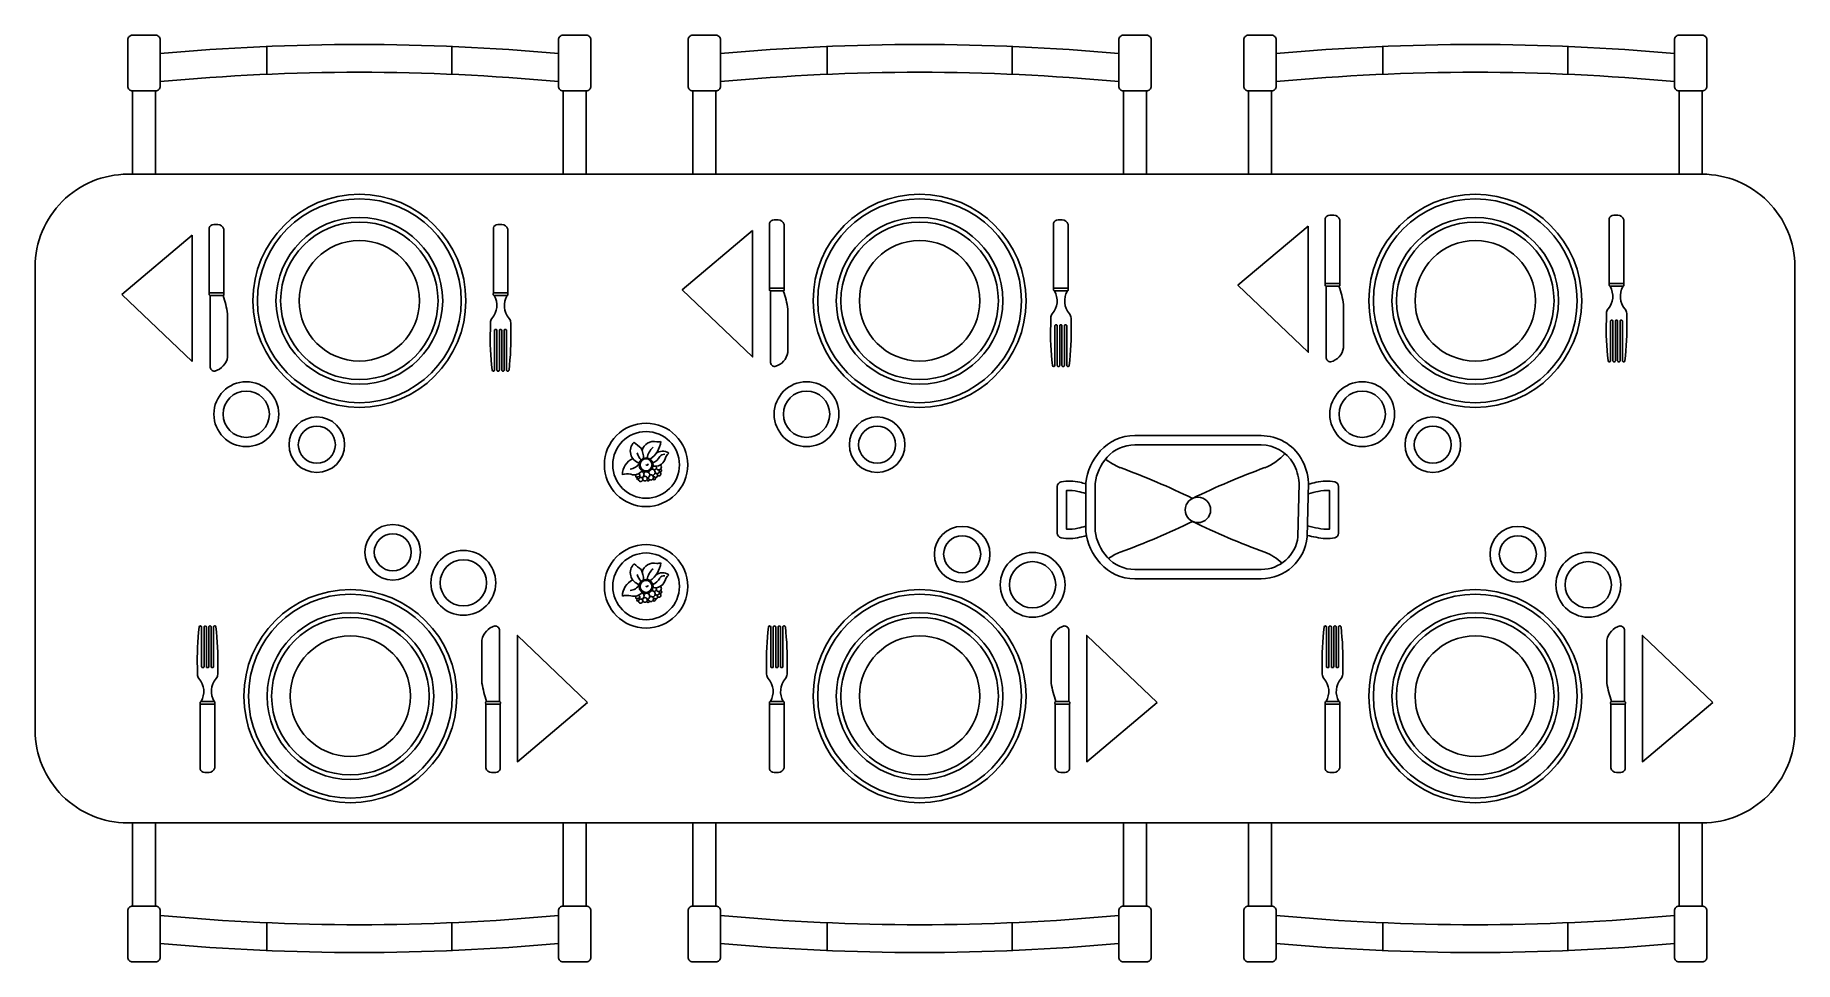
# Model space of a CAD drawing. Extents: x 2.16 to 4.06, y 3.6 to 4.6.
import ezdxf

# ---------------------------------------------------------------- set-up
doc = ezdxf.new("R2010")
doc.units = 0
doc.layers.get('0').update_dxf_attribs({"linetype": 'CONTINUOUS'})

msp = doc.modelspace()

# ---------------------------------------------------------------- linework, layer by layer
at = {"color": 0}
for p, q in [((2.4129, 4.5567), (2.4129, 4.5867)), ((2.6129, 4.5567), (2.6129, 4.5867)), ((3.0179, 4.5567), (3.0179, 4.5867)), ((3.2179, 4.5567), (3.2179, 4.5867)), ((3.6179, 4.5567), (3.6179, 4.5867)), ((3.8179, 4.5567), (3.8179, 4.5867)), ((2.2979, 4.5488), (2.2979, 4.5789)), ((2.7279, 4.5789), (2.7279, 4.5488)), ((2.9029, 4.5488), (2.9029, 4.5789)), ((3.3329, 4.5789), (3.3329, 4.5488)), ((3.5029, 4.5488), (3.5029, 4.5789)), ((3.9329, 4.5789), (3.9329, 4.5488)), ((2.2679, 4.5388), (2.2929, 4.5388)), ((2.7329, 4.5388), (2.7579, 4.5388)), ((2.8729, 4.5388), (2.8979, 4.5388)), ((3.3379, 4.5388), (3.3629, 4.5388)), ((3.4729, 4.5388), (3.4979, 4.5388)), ((3.9379, 4.5388), (3.9629, 4.5388)), ((2.2929, 4.4488), (2.2679, 4.4488)), ((2.7329, 4.4488), (2.2929, 4.4488)), ((2.7579, 4.4488), (2.7329, 4.4488)), ((2.8729, 4.4488), (2.7579, 4.4488)), ((2.8979, 4.4488), (2.8729, 4.4488)), ((3.3379, 4.4488), (2.8979, 4.4488)), ((3.3629, 4.4488), (3.3379, 4.4488)), ((3.4729, 4.4488), (3.3629, 4.4488)), ((3.4729, 4.4488), (3.3629, 4.4488)), ((3.4979, 4.4488), (3.4729, 4.4488)), ((3.9379, 4.4488), (3.4979, 4.4488)), ((3.9629, 4.4488), (3.9379, 4.4488)), ((2.3325, 4.3829), (2.2566, 4.3189)), ((2.3325, 4.2467), (2.3325, 4.3829)), ((2.2566, 4.3189), (2.3325, 4.2467)), ((2.3657, 4.3209), (2.3517, 4.3209)), ((2.3657, 4.3179), (2.3517, 4.3179)), ((2.6724, 4.3179), (2.6584, 4.3179)), ((2.9707, 4.3259), (2.9567, 4.3259)), ((2.9707, 4.3229), (2.9567, 4.3229)), ((3.2774, 4.3229), (3.2634, 4.3229)), ((3.5707, 4.3309), (3.5567, 4.3309)), ((3.5707, 4.3279), (3.5567, 4.3279)), ((3.8774, 4.3279), (3.8634, 4.3279)), ((3.4867, 4.1567), (3.3501, 4.1567)), ((3.3074, 4.1152), (3.3074, 4.0637)), ((3.5264, 4.0575), (3.5277, 4.1155)), ((3.3501, 4.0222), (3.4867, 4.0222)), ((2.356, 3.8798), (2.342, 3.8798)), ((2.6503, 3.8798), (2.6643, 3.8798)), ((2.9707, 3.8798), (2.9567, 3.8798)), ((3.265, 3.8798), (3.279, 3.8798)), ((3.5707, 3.8798), (3.5567, 3.8798)), ((3.865, 3.8798), (3.879, 3.8798)), ((2.2929, 3.7488), (2.2629, 3.7488)), ((2.7329, 3.7488), (2.2929, 3.7488)), ((2.7579, 3.7488), (2.7329, 3.7488)), ((2.7579, 3.7488), (2.8729, 3.7488)), ((2.8979, 3.7488), (2.8729, 3.7488)), ((3.3379, 3.7488), (2.8979, 3.7488)), ((3.3629, 3.7488), (3.3379, 3.7488)), ((3.3629, 3.7488), (3.4729, 3.7488)), ((3.4979, 3.7488), (3.4729, 3.7488)), ((3.9379, 3.7488), (3.4979, 3.7488)), ((3.9629, 3.7488), (3.9379, 3.7488)), ((2.2679, 3.6588), (2.2929, 3.6588)), ((2.2979, 3.6488), (2.2979, 3.6187)), ((2.7279, 3.6187), (2.7279, 3.6488)), ((2.7329, 3.6588), (2.7579, 3.6588)), ((2.8729, 3.6588), (2.8979, 3.6588)), ((2.9029, 3.6488), (2.9029, 3.6187)), ((3.3329, 3.6187), (3.3329, 3.6488)), ((3.3379, 3.6588), (3.3629, 3.6588)), ((3.4729, 3.6588), (3.4979, 3.6588)), ((3.5029, 3.6488), (3.5029, 3.6187)), ((3.9329, 3.6187), (3.9329, 3.6488)), ((3.9379, 3.6588), (3.9629, 3.6588)), ((2.4129, 3.641), (2.4129, 3.6109)), ((2.6129, 3.641), (2.6129, 3.6109)), ((3.0179, 3.641), (3.0179, 3.6109)), ((3.2179, 3.641), (3.2179, 3.6109)), ((3.6179, 3.641), (3.6179, 3.6109)), ((3.8179, 3.641), (3.8179, 3.6109))]:
    msp.add_line(p, q, dxfattribs=at)
for points in [[(2.2679, 4.4488), (2.2679, 4.5388, -0.414214), (2.2629, 4.5438), (2.2629, 4.5938, -0.414214), (2.2679, 4.5988), (2.2929, 4.5988, -0.414214), (2.2979, 4.5938), (2.2979, 4.5789, -0.045914), (2.7279, 4.5789), (2.7279, 4.5938, -0.414214), (2.7329, 4.5988), (2.7579, 4.5988, -0.414214), (2.7629, 4.5938), (2.7629, 4.5438, -0.414214), (2.7579, 4.5388), (2.7579, 4.4488)], [(2.8729, 4.4488), (2.8729, 4.5388, -0.414214), (2.8679, 4.5438), (2.8679, 4.5938, -0.414214), (2.8729, 4.5988), (2.8979, 4.5988, -0.414214), (2.9029, 4.5938), (2.9029, 4.5789, -0.045914), (3.3329, 4.5789), (3.3329, 4.5938, -0.414214), (3.3379, 4.5988), (3.3629, 4.5988, -0.414214), (3.3679, 4.5938), (3.3679, 4.5438, -0.414214), (3.3629, 4.5388), (3.3629, 4.4488)], [(3.4729, 4.4488), (3.4729, 4.5388, -0.414214), (3.4679, 4.5438), (3.4679, 4.5938, -0.414214), (3.4729, 4.5988), (3.4979, 4.5988, -0.414214), (3.5029, 4.5938), (3.5029, 4.5789, -0.045914), (3.9329, 4.5789), (3.9329, 4.5938, -0.414214), (3.9379, 4.5988), (3.9629, 4.5988, -0.414214), (3.9679, 4.5938), (3.9679, 4.5438, -0.414214), (3.9629, 4.5388), (3.9629, 4.4488)], [(2.2929, 4.4488), (2.2929, 4.5388, 0.414214), (2.2979, 4.5438), (2.2979, 4.5488, -0.046512), (2.7279, 4.5488), (2.7279, 4.5438, 0.414214), (2.7329, 4.5388), (2.7329, 4.4488)], [(2.8979, 4.4488), (2.8979, 4.5388, 0.414214), (2.9029, 4.5438), (2.9029, 4.5488, -0.046512), (3.3329, 4.5488), (3.3329, 4.5438, 0.414214), (3.3379, 4.5388), (3.3379, 4.4488)], [(3.4979, 4.4488), (3.4979, 4.5388, 0.414214), (3.5029, 4.5438), (3.5029, 4.5488, -0.046512), (3.9329, 4.5488), (3.9329, 4.5438, 0.414214), (3.9379, 4.5388), (3.9379, 4.4488)], [(2.2679, 4.4488), (2.2629, 4.4488, 0.414214), (2.1629, 4.3488), (2.1629, 3.8488, 0.414214), (2.2629, 3.7488), (2.2679, 3.7488)], [(3.9629, 3.7488, 0.414214), (4.0629, 3.8488), (4.0629, 4.3488, 0.414214), (3.9629, 4.4488, 0.414214)], [(2.3657, 4.3209, -0.236068), (2.3665, 4.3205), (2.3665, 4.3896, 0.343108), (2.3602, 4.3945), (2.3557, 4.3945, 0.333333), (2.3509, 4.3909), (2.3509, 4.3205, 0.162278), (2.3507, 4.3199), (2.3507, 4.3189, 0.414214), (2.3517, 4.3179)], [(2.6669, 4.3945), (2.6624, 4.3945, 0.333333), (2.6576, 4.3909), (2.6576, 4.3205, 0.162278), (2.6574, 4.3199), (2.6574, 4.3189, 0.414214), (2.6584, 4.3179, -0.321709)], [(2.6724, 4.3179, 0.414214), (2.6734, 4.3189), (2.6734, 4.3199, 0.162278), (2.6732, 4.3205), (2.6732, 4.3896, 0.343108), (2.6669, 4.3945)], [(2.9707, 4.3259, -0.236068), (2.9715, 4.3255), (2.9715, 4.3946, 0.343108), (2.9652, 4.3995), (2.9607, 4.3995, 0.333333), (2.9559, 4.3959), (2.9559, 4.3255, 0.162278), (2.9557, 4.3249), (2.9557, 4.3239, 0.414214), (2.9567, 4.3229)], [(3.2719, 4.3995), (3.2674, 4.3995, 0.333333), (3.2626, 4.3959), (3.2626, 4.3255, 0.162278), (3.2624, 4.3249), (3.2624, 4.3239, 0.414214), (3.2634, 4.3229, -0.321709)], [(3.2774, 4.3229, 0.414214), (3.2784, 4.3239), (3.2784, 4.3249, 0.162278), (3.2782, 4.3255), (3.2782, 4.3946, 0.343108), (3.2719, 4.3995)], [(3.5707, 4.3309, -0.236068), (3.5715, 4.3305), (3.5715, 4.3996, 0.343108), (3.5652, 4.4045), (3.5607, 4.4045, 0.333333), (3.5559, 4.4009), (3.5559, 4.3305, 0.162278), (3.5557, 4.3299), (3.5557, 4.3289, 0.414214), (3.5567, 4.3279)], [(3.8719, 4.4045), (3.8674, 4.4045, 0.333333), (3.8626, 4.4009), (3.8626, 4.3305, 0.162278), (3.8624, 4.3299), (3.8624, 4.3289, 0.414214), (3.8634, 4.3279, -0.321709)], [(3.8774, 4.3279, 0.414214), (3.8784, 4.3289), (3.8784, 4.3299, 0.162278), (3.8782, 4.3305), (3.8782, 4.3996, 0.343108), (3.8719, 4.4045)], [(2.3517, 4.3209, 0.236068), (2.3509, 4.3205)], [(2.3517, 4.3179), (2.3517, 4.2413, 0.414214), (2.3567, 4.2363, 0.289049), (2.3707, 4.2515, 0.045213), (2.3707, 4.2516), (2.3707, 4.2981, 0.04083), (2.3657, 4.3179, 0.414214)], [(2.3657, 4.3179, 0.414214), (2.3667, 4.3189), (2.3667, 4.3199, 0.162278), (2.3665, 4.3205)], [(2.6584, 4.3179, -0.321709), (2.6561, 4.2931, 0.180586), (2.6544, 4.2885), (2.6544, 4.2813, 0.036122), (2.6562, 4.2376, 0.381085), (2.6577, 4.2363), (2.6574, 4.2363, 0.414214), (2.6589, 4.2378), (2.6589, 4.2803, -0.414214), (2.6599, 4.2813), (2.6605, 4.2813, -0.414214), (2.6615, 4.2803), (2.6615, 4.2375, 0.414214), (2.6627, 4.2363), (2.6629, 4.2363, 0.414214), (2.6641, 4.2375), (2.6641, 4.2803, -0.414214), (2.6651, 4.2813), (2.6656, 4.2813, -0.414214), (2.6666, 4.2803), (2.6666, 4.2375, 0.414214), (2.6678, 4.2363), (2.668, 4.2363, 0.414214), (2.6692, 4.2375), (2.6692, 4.2803, -0.414214), (2.6702, 4.2813), (2.6708, 4.2813, -0.414214), (2.6718, 4.2803), (2.6718, 4.2375, 0.414214), (2.673, 4.2363), (2.6733, 4.2363, 0.380831), (2.6745, 4.2374, 0.036343), (2.6764, 4.2813), (2.6764, 4.2885, 0.180586), (2.6747, 4.2931, -0.321709), (2.6724, 4.3179, 0.414214)], [(2.6732, 4.3205, 0.236068), (2.6724, 4.3209), (2.6584, 4.3209, 0.236068), (2.6576, 4.3205)], [(2.9567, 4.3259, 0.236068), (2.9559, 4.3255)], [(2.9567, 4.3229), (2.9567, 4.2463, 0.414214), (2.9617, 4.2413, 0.289049), (2.9757, 4.2565, 0.045213), (2.9757, 4.2566), (2.9757, 4.3031, 0.04083), (2.9707, 4.3229, 0.414214)], [(2.9707, 4.3229, 0.414214), (2.9717, 4.3239), (2.9717, 4.3249, 0.162278), (2.9715, 4.3255)], [(3.2634, 4.3229, -0.321709), (3.2611, 4.2981, 0.180586), (3.2594, 4.2935), (3.2594, 4.2863, 0.036122), (3.2612, 4.2426, 0.381085), (3.2627, 4.2413), (3.2624, 4.2413, 0.414214), (3.2639, 4.2428), (3.2639, 4.2853, -0.414214), (3.2649, 4.2863), (3.2655, 4.2863, -0.414214), (3.2665, 4.2853), (3.2665, 4.2425, 0.414214), (3.2677, 4.2413), (3.2679, 4.2413, 0.414214), (3.2691, 4.2425), (3.2691, 4.2853, -0.414214), (3.2701, 4.2863), (3.2706, 4.2863, -0.414214), (3.2716, 4.2853), (3.2716, 4.2425, 0.414214), (3.2728, 4.2413), (3.273, 4.2413, 0.414214), (3.2742, 4.2425), (3.2742, 4.2853, -0.414214), (3.2752, 4.2863), (3.2758, 4.2863, -0.414214), (3.2768, 4.2853), (3.2768, 4.2425, 0.414214), (3.278, 4.2413), (3.2783, 4.2413, 0.380831), (3.2795, 4.2424, 0.036343), (3.2814, 4.2863), (3.2814, 4.2935, 0.180586), (3.2797, 4.2981, -0.321709), (3.2774, 4.3229, 0.414214)], [(3.2782, 4.3255, 0.236068), (3.2774, 4.3259), (3.2634, 4.3259, 0.236068), (3.2626, 4.3255)], [(3.5567, 4.3309, 0.236068), (3.5559, 4.3305)], [(3.5567, 4.3279), (3.5567, 4.2513, 0.414214), (3.5617, 4.2463, 0.289049), (3.5757, 4.2615, 0.045213), (3.5757, 4.2616), (3.5757, 4.3081, 0.04083), (3.5707, 4.3279, 0.414214)], [(3.5707, 4.3279, 0.414214), (3.5717, 4.3289), (3.5717, 4.3299, 0.162278), (3.5715, 4.3305)], [(3.8634, 4.3279, -0.321709), (3.8611, 4.3031, 0.180586), (3.8594, 4.2985), (3.8594, 4.2913, 0.036122), (3.8612, 4.2476, 0.381085), (3.8627, 4.2463), (3.8624, 4.2463, 0.414214), (3.8639, 4.2478), (3.8639, 4.2903, -0.414214), (3.8649, 4.2913), (3.8655, 4.2913, -0.414214), (3.8665, 4.2903), (3.8665, 4.2475, 0.414214), (3.8677, 4.2463), (3.8679, 4.2463, 0.414214), (3.8691, 4.2475), (3.8691, 4.2903, -0.414214), (3.8701, 4.2913), (3.8706, 4.2913, -0.414214), (3.8716, 4.2903), (3.8716, 4.2475, 0.414214), (3.8728, 4.2463), (3.873, 4.2463, 0.414214), (3.8742, 4.2475), (3.8742, 4.2903, -0.414214), (3.8752, 4.2913), (3.8758, 4.2913, -0.414214), (3.8768, 4.2903), (3.8768, 4.2475, 0.414214), (3.878, 4.2463), (3.8783, 4.2463, 0.380831), (3.8795, 4.2474, 0.036343), (3.8814, 4.2913), (3.8814, 4.2985, 0.180586), (3.8797, 4.3031, -0.321709), (3.8774, 4.3279, 0.414214)], [(3.8782, 4.3305, 0.236068), (3.8774, 4.3309), (3.8634, 4.3309, 0.236068), (3.8626, 4.3305)], [(3.5363, 4.0574), (3.5377, 4.1158, 0.119046), (3.5298, 4.142, 0.266161), (3.4867, 4.1667), (3.3501, 4.1667, 0.213364), (3.3129, 4.1501, 0.153245), (3.2974, 4.1158), (3.2974, 4.0631, 0.153245), (3.3129, 4.0289, 0.213364), (3.3501, 4.0122), (3.4867, 4.0122, 0.387116), (3.5363, 4.0574)], [(3.298, 4.0588, -0.00974), (3.291, 4.057, -0.107764), (3.2706, 4.0565, -0.359867), (3.2665, 4.0614), (3.2665, 4.1119, -0.359867), (3.2706, 4.1168, -0.107764), (3.291, 4.1163, -0.008795), (3.2974, 4.1147)], [(3.2974, 4.0689, -0.0127), (3.2887, 4.0667, -0.080893), (3.2765, 4.0657), (3.2765, 4.1075, -0.080893), (3.2887, 4.1065, -0.0127), (3.2974, 4.1043, -0.028789)], [(3.5364, 4.0589, 0.00867), (3.5459, 4.057, 0.107764), (3.5662, 4.0565, 0.359867), (3.5703, 4.0614), (3.5703, 4.1119, 0.359867), (3.5662, 4.1168, 0.107764), (3.5459, 4.1163, 0.011219), (3.5377, 4.1142)], [(3.5366, 4.0693, 0.012178), (3.5482, 4.0667, 0.080893), (3.5603, 4.0657), (3.5603, 4.1075, 0.080893), (3.5482, 4.1065, 0.015274), (3.5377, 4.1038, 0.028744)], [(2.342, 3.8798, 0.321709), (2.3397, 3.9045, -0.180586), (2.338, 3.9091), (2.338, 3.9163, -0.036122), (2.3399, 3.96, -0.381085), (2.3414, 3.9613), (2.3411, 3.9613, -0.414214), (2.3426, 3.9598), (2.3426, 3.9173, 0.414214), (2.3436, 3.9163), (2.3442, 3.9163, 0.414214), (2.3452, 3.9173), (2.3452, 3.9601, -0.414214), (2.3464, 3.9613), (2.3465, 3.9613, -0.414214), (2.3477, 3.9601), (2.3477, 3.9173, 0.414214), (2.3487, 3.9163), (2.3493, 3.9163, 0.414214), (2.3503, 3.9173), (2.3503, 3.9601, -0.414214), (2.3515, 3.9613), (2.3517, 3.9613, -0.414214), (2.3529, 3.9601), (2.3529, 3.9173, 0.414214), (2.3539, 3.9163), (2.3544, 3.9163, 0.414214), (2.3554, 3.9173), (2.3554, 3.9601, -0.414214), (2.3566, 3.9613), (2.3569, 3.9613, -0.380831), (2.3581, 3.9603, -0.036343), (2.36, 3.9163), (2.36, 3.9091, -0.180586), (2.3583, 3.9045, 0.321709), (2.356, 3.8798, -0.414214)], [(2.6643, 3.8798), (2.6643, 3.9563, 0.414214), (2.6593, 3.9613, 0.289303), (2.6453, 3.9461), (2.6453, 3.8995, 0.041562), (2.6453, 3.8995, 0.040797), (2.6503, 3.8798, 0.040797)], [(2.9567, 3.8798, 0.321709), (2.9545, 3.9045, -0.180586), (2.9527, 3.9091), (2.9527, 3.9163, -0.036122), (2.9546, 3.96, -0.381085), (2.9561, 3.9613), (2.9558, 3.9613, -0.414214), (2.9573, 3.9598), (2.9573, 3.9173, 0.414214), (2.9583, 3.9163), (2.9589, 3.9163, 0.414214), (2.9599, 3.9173), (2.9599, 3.9601, -0.414214), (2.9611, 3.9613), (2.9613, 3.9613, -0.414214), (2.9625, 3.9601), (2.9625, 3.9173, 0.414214), (2.9635, 3.9163), (2.964, 3.9163, 0.414214), (2.965, 3.9173), (2.965, 3.9601, -0.414214), (2.9662, 3.9613), (2.9664, 3.9613, -0.414214), (2.9676, 3.9601), (2.9676, 3.9173, 0.414214), (2.9686, 3.9163), (2.9692, 3.9163, 0.414214), (2.9702, 3.9173), (2.9702, 3.9601, -0.414214), (2.9714, 3.9613), (2.9717, 3.9613, -0.380831), (2.9729, 3.9603, -0.036343), (2.9747, 3.9163), (2.9747, 3.9091, -0.180586), (2.973, 3.9045, 0.321709), (2.9707, 3.8798, -0.414214)], [(3.279, 3.8798), (3.279, 3.9563, 0.414214), (3.274, 3.9613, 0.289303), (3.26, 3.9461), (3.26, 3.8995)], [(3.5567, 3.8798, 0.321709), (3.5545, 3.9045, -0.180586), (3.5527, 3.9091), (3.5527, 3.9163, -0.036122), (3.5546, 3.96, -0.381085), (3.5561, 3.9613), (3.5558, 3.9613, -0.414214), (3.5573, 3.9598), (3.5573, 3.9173, 0.414214), (3.5583, 3.9163), (3.5589, 3.9163, 0.414214), (3.5599, 3.9173), (3.5599, 3.9601, -0.414214), (3.5611, 3.9613), (3.5613, 3.9613, -0.414214), (3.5625, 3.9601), (3.5625, 3.9173, 0.414214), (3.5635, 3.9163), (3.564, 3.9163, 0.414214), (3.565, 3.9173), (3.565, 3.9601, -0.414214), (3.5662, 3.9613), (3.5664, 3.9613, -0.414214), (3.5676, 3.9601), (3.5676, 3.9173, 0.414214), (3.5686, 3.9163), (3.5692, 3.9163, 0.414214), (3.5702, 3.9173), (3.5702, 3.9601, -0.414214), (3.5714, 3.9613), (3.5717, 3.9613, -0.380831), (3.5729, 3.9603, -0.036343), (3.5747, 3.9163), (3.5747, 3.9091, -0.180586), (3.573, 3.9045, 0.321709), (3.5707, 3.8798, -0.414214)], [(3.879, 3.8798), (3.879, 3.9563, 0.414214), (3.874, 3.9613, 0.289303), (3.86, 3.9461), (3.86, 3.8995)], [(3.26, 3.8995, 0.040797), (3.265, 3.8798, 0.414214)], [(3.86, 3.8995, 0.040797), (3.865, 3.8798, 0.414214)], [(2.356, 3.8798, -0.414214), (2.357, 3.8788), (2.357, 3.8778, -0.162278), (2.3568, 3.8772), (2.3568, 3.808, -0.343108), (2.3505, 3.8031), (2.346, 3.8031, -0.333333), (2.3412, 3.8067), (2.3412, 3.8772, -0.162278), (2.341, 3.8778), (2.341, 3.8788, -0.414214), (2.342, 3.8798, 0.321709)], [(2.3568, 3.8772, -0.236068), (2.356, 3.8768), (2.342, 3.8768, -0.236068), (2.3412, 3.8772)], [(2.6503, 3.8798, 0.414214), (2.6493, 3.8788), (2.6493, 3.8778, 0.162278), (2.6495, 3.8772), (2.6495, 3.808, 0.343108), (2.6558, 3.8031), (2.6603, 3.8031, 0.333333), (2.6651, 3.8067), (2.6651, 3.8772, 0.162278), (2.6653, 3.8778), (2.6653, 3.8788, 0.414214), (2.6643, 3.8798)], [(2.6495, 3.8772, 0.236068), (2.6503, 3.8768), (2.6643, 3.8768, 0.236068), (2.6651, 3.8772)], [(2.9707, 3.8798, -0.414214), (2.9717, 3.8788), (2.9717, 3.8778, -0.162278), (2.9715, 3.8772), (2.9715, 3.808, -0.343108), (2.9652, 3.8031), (2.9607, 3.8031, -0.333333), (2.9559, 3.8067), (2.9559, 3.8772, -0.162278), (2.9557, 3.8778), (2.9557, 3.8788, -0.414214), (2.9567, 3.8798, 0.321709)], [(2.9715, 3.8772, -0.236068), (2.9707, 3.8768), (2.9567, 3.8768, -0.236068), (2.9559, 3.8772)], [(3.265, 3.8798, 0.414214), (3.264, 3.8788), (3.264, 3.8778, 0.162278), (3.2642, 3.8772), (3.2642, 3.808, 0.343108), (3.2705, 3.8031), (3.275, 3.8031, 0.333333), (3.2798, 3.8067), (3.2798, 3.8772, 0.162278), (3.28, 3.8778), (3.28, 3.8788, 0.414214), (3.279, 3.8798)], [(3.2642, 3.8772, 0.236068), (3.265, 3.8768), (3.279, 3.8768, 0.236068), (3.2798, 3.8772)], [(3.5707, 3.8798, -0.414214), (3.5717, 3.8788), (3.5717, 3.8778, -0.162278), (3.5715, 3.8772), (3.5715, 3.808, -0.343108), (3.5652, 3.8031), (3.5607, 3.8031, -0.333333), (3.5559, 3.8067), (3.5559, 3.8772, -0.162278), (3.5557, 3.8778), (3.5557, 3.8788, -0.414214), (3.5567, 3.8798, 0.321709)], [(3.5715, 3.8772, -0.236068), (3.5707, 3.8768), (3.5567, 3.8768, -0.236068), (3.5559, 3.8772)], [(3.865, 3.8798, 0.414214), (3.864, 3.8788), (3.864, 3.8778, 0.162278), (3.8642, 3.8772), (3.8642, 3.808, 0.343108), (3.8705, 3.8031), (3.875, 3.8031, 0.333333), (3.8798, 3.8067), (3.8798, 3.8772, 0.162278), (3.88, 3.8778), (3.88, 3.8788, 0.414214), (3.879, 3.8798)], [(3.8642, 3.8772, 0.236068), (3.865, 3.8768), (3.879, 3.8768, 0.236068), (3.8798, 3.8772)], [(2.2679, 3.7488), (2.2679, 3.6588, 0.414214), (2.2629, 3.6538), (2.2629, 3.6038, 0.414214), (2.2679, 3.5988), (2.2929, 3.5988, 0.414214), (2.2979, 3.6038), (2.2979, 3.6187, 0.045914), (2.7279, 3.6187), (2.7279, 3.6038, 0.414214), (2.7329, 3.5988), (2.7579, 3.5988, 0.414214), (2.7629, 3.6038), (2.7629, 3.6538, 0.414214), (2.7579, 3.6588), (2.7579, 3.7488)], [(2.2929, 3.7488), (2.2929, 3.6588, -0.414214), (2.2979, 3.6538), (2.2979, 3.6488, 0.046512), (2.7279, 3.6488), (2.7279, 3.6538, -0.414214), (2.7329, 3.6588), (2.7329, 3.7488)], [(2.8729, 3.7488), (2.8729, 3.6588, 0.414214), (2.8679, 3.6538), (2.8679, 3.6038, 0.414214), (2.8729, 3.5988), (2.8979, 3.5988, 0.414214), (2.9029, 3.6038), (2.9029, 3.6187, 0.045914), (3.3329, 3.6187), (3.3329, 3.6038, 0.414214), (3.3379, 3.5988), (3.3629, 3.5988, 0.414214), (3.3679, 3.6038), (3.3679, 3.6538, 0.414214), (3.3629, 3.6588), (3.3629, 3.7488)], [(2.8979, 3.7488), (2.8979, 3.6588, -0.414214), (2.9029, 3.6538), (2.9029, 3.6488, 0.046512), (3.3329, 3.6488), (3.3329, 3.6538, -0.414214), (3.3379, 3.6588), (3.3379, 3.7488)], [(3.4729, 3.7488), (3.4729, 3.6588, 0.414214), (3.4679, 3.6538), (3.4679, 3.6038, 0.414214), (3.4729, 3.5988), (3.4979, 3.5988, 0.414214), (3.5029, 3.6038), (3.5029, 3.6187, 0.045914), (3.9329, 3.6187), (3.9329, 3.6038, 0.414214), (3.9379, 3.5988), (3.9629, 3.5988, 0.414214), (3.9679, 3.6038), (3.9679, 3.6538, 0.414214), (3.9629, 3.6588), (3.9629, 3.7488)], [(3.4979, 3.7488), (3.4979, 3.6588, -0.414214), (3.5029, 3.6538), (3.5029, 3.6488, 0.046512), (3.9329, 3.6488), (3.9329, 3.6538, -0.414214), (3.9379, 3.6588), (3.9379, 3.7488)]]:
    msp.add_lwpolyline(points, format="xyb", dxfattribs=at)
for points in [[(3.5375, 4.3929), (3.4616, 4.3289), (3.5375, 4.2567)], [(2.9375, 4.3879), (2.8616, 4.3239), (2.9375, 4.2517)], [(2.7594, 3.8787), (2.6836, 3.951), (2.6836, 3.8147)], [(3.3742, 3.8787), (3.2983, 3.951), (3.2983, 3.8147)], [(3.9742, 3.8787), (3.8983, 3.951), (3.8983, 3.8147)]]:
    msp.add_lwpolyline(points, close=True, dxfattribs=at)
for points in [[(2.8237, 4.1348, 0.322037), (2.8245, 4.1358, -1.550849), (2.8246, 4.1358, -0.637075), (2.8225, 4.1351, 0.172157)], [(2.8237, 4.0037, 0.322037), (2.8245, 4.0047, -1.550849), (2.8246, 4.0047, -0.637075), (2.8225, 4.004, 0.172157)]]:
    msp.add_lwpolyline(points, format="xyb", close=True, dxfattribs=at)
for centre, radius in [((2.5129, 4.3122), 0.115), ((3.1179, 4.3122), 0.115), ((3.7179, 4.3122), 0.115), ((2.5129, 4.3122), 0.11), ((3.1179, 4.3122), 0.11), ((3.7179, 4.3122), 0.11), ((2.5129, 4.3122), 0.09), ((2.5129, 4.3122), 0.085), ((3.1179, 4.3122), 0.09), ((3.1179, 4.3122), 0.085), ((3.7179, 4.3122), 0.09), ((3.7179, 4.3122), 0.085), ((2.5129, 4.3122), 0.065), ((3.1179, 4.3122), 0.065), ((3.7179, 4.3122), 0.065), ((2.3908, 4.1898), 0.035), ((2.9958, 4.1898), 0.035), ((3.5958, 4.1898), 0.035), ((2.3908, 4.1898), 0.025), ((2.9958, 4.1898), 0.025), ((3.5958, 4.1898), 0.025), ((2.467, 4.1569), 0.03), ((2.8225, 4.1351), 0.045), ((3.072, 4.1569), 0.03), ((3.672, 4.1569), 0.03), ((2.467, 4.1569), 0.02), ((2.8225, 4.1351), 0.036), ((3.072, 4.1569), 0.02), ((3.672, 4.1569), 0.02), ((2.8225, 4.1351), 0.0075), ((2.8225, 4.1351), 0.0065), ((2.8213, 4.1204), 0.00254), ((3.4184, 4.0865), 0.0137), ((2.549, 4.0408), 0.03), ((3.1638, 4.0387), 0.03), ((3.7638, 4.0387), 0.03), ((2.549, 4.0408), 0.02), ((2.8225, 4.004), 0.045), ((3.1638, 4.0387), 0.02), ((3.7638, 4.0387), 0.02), ((2.6252, 4.0078), 0.035), ((2.6252, 4.0078), 0.025), ((2.8225, 4.004), 0.036), ((3.2399, 4.0057), 0.035), ((3.2399, 4.0057), 0.025), ((3.8399, 4.0057), 0.035), ((3.8399, 4.0057), 0.025), ((2.8225, 4.004), 0.0075), ((2.8225, 4.004), 0.0065), ((2.5032, 3.8855), 0.115), ((2.5032, 3.8855), 0.11), ((2.8213, 3.9893), 0.00254), ((3.1179, 3.8855), 0.115), ((3.1179, 3.8855), 0.11), ((3.7179, 3.8855), 0.115), ((3.7179, 3.8855), 0.11), ((2.5032, 3.8855), 0.09), ((3.1179, 3.8855), 0.09), ((3.7179, 3.8855), 0.09), ((2.5032, 3.8855), 0.085), ((3.1179, 3.8855), 0.085), ((3.7179, 3.8855), 0.085), ((2.5032, 3.8855), 0.065), ((3.1179, 3.8855), 0.065), ((3.7179, 3.8855), 0.065)]:
    msp.add_circle(centre, radius, dxfattribs=at)
for centre, radius, start, end in [((2.8166, 4.1244), 0.0196, 115.6431, 179.7159), ((2.8189, 4.1499), 0.0134, 134.4228, 254.1377), ((2.669, 3.9809), 0.2272, 49.2964, 51.7871), ((2.8294, 4.1522), 0.017, 194.5253, 223.8461), ((2.7934, 4.1416), 0.0264, 1.265, 26.1503), ((2.8307, 4.1476), 0.0128, 75.2873, 166.4124), ((2.8436, 4.1391), 0.0202, 132.0215, 170.3158), ((2.8116, 4.1637), 0.0271, 304.032, 352.8646), ((2.8262, 4.1487), 0.0119, 286.9631, 337.7813), ((2.8403, 4.1387), 0.0112, 53.0632, 130.4744), ((2.8345, 4.1772), 0.0173, 268.2155, 283.1999), ((2.8423, 4.14), 0.00652, 87.2142, 140.5152), ((2.8545, 4.1382), 0.012, 128.6223, 168.3433), ((3.3596, 4.1082), 0.0527, 138.1771, 172.3938), ((3.3501, 4.1167), 0.04, 90, 138.1771), ((3.4867, 4.1167), 0.04, 30.3824, 90), ((3.4686, 4.1872), 0.0594, 291.8365, 317.7336), ((2.8022, 4.1098), 0.0157, 76.1844, 109.5376), ((2.8045, 4.1428), 0.0122, 273.919, 331.7443), ((2.8094, 4.1358), 0.0114, 252.5698, 322.3907), ((2.8137, 4.1233), 0.00225, 139.3273, 241.0699), ((2.8137, 4.1233), 0.00225, 325.0815, 78.639), ((2.8165, 4.1246), 0.00384, 294.3808, 70.0897), ((2.823, 4.1242), 0.00344, 99.1493, 147.7038), ((2.823, 4.1242), 0.00344, 283.809, 86.1295), ((2.8289, 4.1271), 0.00344, 158.3737, 187.0281), ((2.8276, 4.1216), 0.00284, 233.2955, 115.1905), ((2.8289, 4.1271), 0.00344, 224.488, 233.3739), ((2.8289, 4.1271), 0.00344, 73.0112, 98.1691), ((2.8314, 4.1323), 0.00249, 198.436, 32.8727), ((2.8289, 4.1271), 0.00344, 281.5036, 54.7193), ((2.8323, 4.1241), 0.00269, 188.9703, 191.0737), ((2.8321, 4.1451), 0.0115, 258.942, 337.4485), ((2.8343, 4.1289), 0.00304, 161.8862, 168.7376), ((2.8343, 4.1289), 0.00304, 227.6767, 342.6133), ((2.8323, 4.1241), 0.00269, 278.1953, 359.4758), ((2.8361, 4.1326), 0.00294, 211.7564, 55.2779), ((2.8323, 4.1241), 0.00269, 33.8327, 38.9681), ((2.8365, 4.1254), 0.00204, 168.0487, 77.5139), ((2.838, 4.1291), 0.00143, 152.3867, 85.2403), ((2.8225, 4.1351), 0.016, 357.231, 1.3096), ((3.3565, 4.1872), 0.0594, 230.4373, 248.1635), ((3.0611, 3.3809), 0.7994, 63.9193, 70.008), ((3.764, 3.3809), 0.7994, 109.992, 116.0807), ((3.4796, 4.1126), 0.0482, 3.5459, 30.3824), ((2.8143, 4.1207), 0.00178, 24.8021, 277.5579), ((2.8167, 4.1194), 0.00226, 22.513, 3.5927), ((2.823, 4.1242), 0.00344, 205.147, 208.3805), ((2.8247, 4.1191), 0.00126, 181.2765, 134.9655), ((2.8276, 4.1216), 0.00284, 185.5292, 207.6336), ((2.8312, 4.1207), 0.00164, 213.8794, 118.2958), ((2.8323, 4.1241), 0.00269, 226.3817, 227.018), ((3.0611, 4.7921), 0.7994, 289.992, 296.0807), ((3.764, 4.7921), 0.7994, 243.9193, 250.008), ((3.3596, 4.0707), 0.0527, 187.6062, 221.8229), ((3.4867, 4.0622), 0.04, 270, 353.235), ((2.8189, 4.0188), 0.0134, 134.4228, 254.1377), ((2.669, 3.8498), 0.2272, 49.2964, 51.7871), ((2.8307, 4.0164), 0.0128, 75.2873, 166.4124), ((2.8116, 4.0326), 0.0271, 304.032, 352.8646), ((2.8345, 4.0461), 0.0173, 268.2155, 283.1999), ((3.3501, 4.0622), 0.04, 221.8229, 270), ((3.3565, 3.9858), 0.0594, 111.8365, 125.7294), ((3.4686, 3.9858), 0.0594, 46.8787, 68.1635), ((2.8166, 3.9933), 0.0196, 115.6431, 179.7159), ((2.8294, 4.021), 0.017, 194.5253, 223.8461), ((2.7934, 4.0104), 0.0264, 1.265, 26.1503), ((2.8436, 4.008), 0.0202, 132.0215, 170.3158), ((2.8262, 4.0175), 0.0119, 286.9631, 337.7813), ((2.8321, 4.0139), 0.0115, 258.942, 337.4485), ((2.8403, 4.0075), 0.0112, 53.0632, 130.4744), ((2.8423, 4.0089), 0.00652, 87.2142, 140.5152), ((2.8545, 4.0071), 0.012, 128.6223, 168.3433), ((2.8022, 3.9786), 0.0157, 76.1844, 109.5376), ((2.8045, 4.0117), 0.0122, 273.919, 331.7443), ((2.8094, 4.0047), 0.0114, 252.5698, 322.3907), ((2.8137, 3.9921), 0.00225, 139.3273, 241.0699), ((2.8143, 3.9896), 0.00178, 24.8021, 277.5579), ((2.8137, 3.9921), 0.00225, 325.0815, 78.639), ((2.8167, 3.9882), 0.00226, 22.513, 3.5927), ((2.8165, 3.9935), 0.00384, 294.3808, 70.0897), ((2.823, 3.9931), 0.00344, 205.147, 208.3805), ((2.823, 3.9931), 0.00344, 99.1493, 147.7038), ((2.823, 3.9931), 0.00344, 283.809, 86.1295), ((2.8276, 3.9904), 0.00284, 185.5292, 207.6336), ((2.8289, 3.9959), 0.00344, 158.3737, 187.0281), ((2.8276, 3.9904), 0.00284, 233.2955, 115.1905), ((2.8289, 3.9959), 0.00344, 224.488, 233.3739), ((2.8289, 3.9959), 0.00344, 73.0112, 98.1691), ((2.8314, 4.0011), 0.00249, 198.436, 32.8727), ((2.8289, 3.9959), 0.00344, 281.5036, 54.7193), ((2.8323, 3.993), 0.00269, 188.9703, 191.0737), ((2.8312, 3.9896), 0.00164, 213.8794, 118.2958), ((2.8323, 3.993), 0.00269, 226.3817, 227.018), ((2.8343, 3.9977), 0.00304, 161.8862, 168.7376), ((2.8343, 3.9977), 0.00304, 227.6767, 342.6133), ((2.8323, 3.993), 0.00269, 278.1953, 359.4758), ((2.8361, 4.0015), 0.00294, 211.7564, 55.2779), ((2.8323, 3.993), 0.00269, 33.8327, 38.9681), ((2.8365, 3.9943), 0.00204, 168.0487, 77.5139), ((2.838, 3.998), 0.00143, 152.3867, 85.2403), ((2.8225, 4.004), 0.016, 357.231, 1.3096), ((2.8247, 3.9879), 0.00126, 181.2765, 134.9655), ((3.2602, 3.8995), 0.0002, 180, 189.5198), ((3.8602, 3.8995), 0.0002, 180, 189.5198)]:
    msp.add_arc(centre, radius, start, end, dxfattribs=at)

doc.saveas('drawing.dxf')
